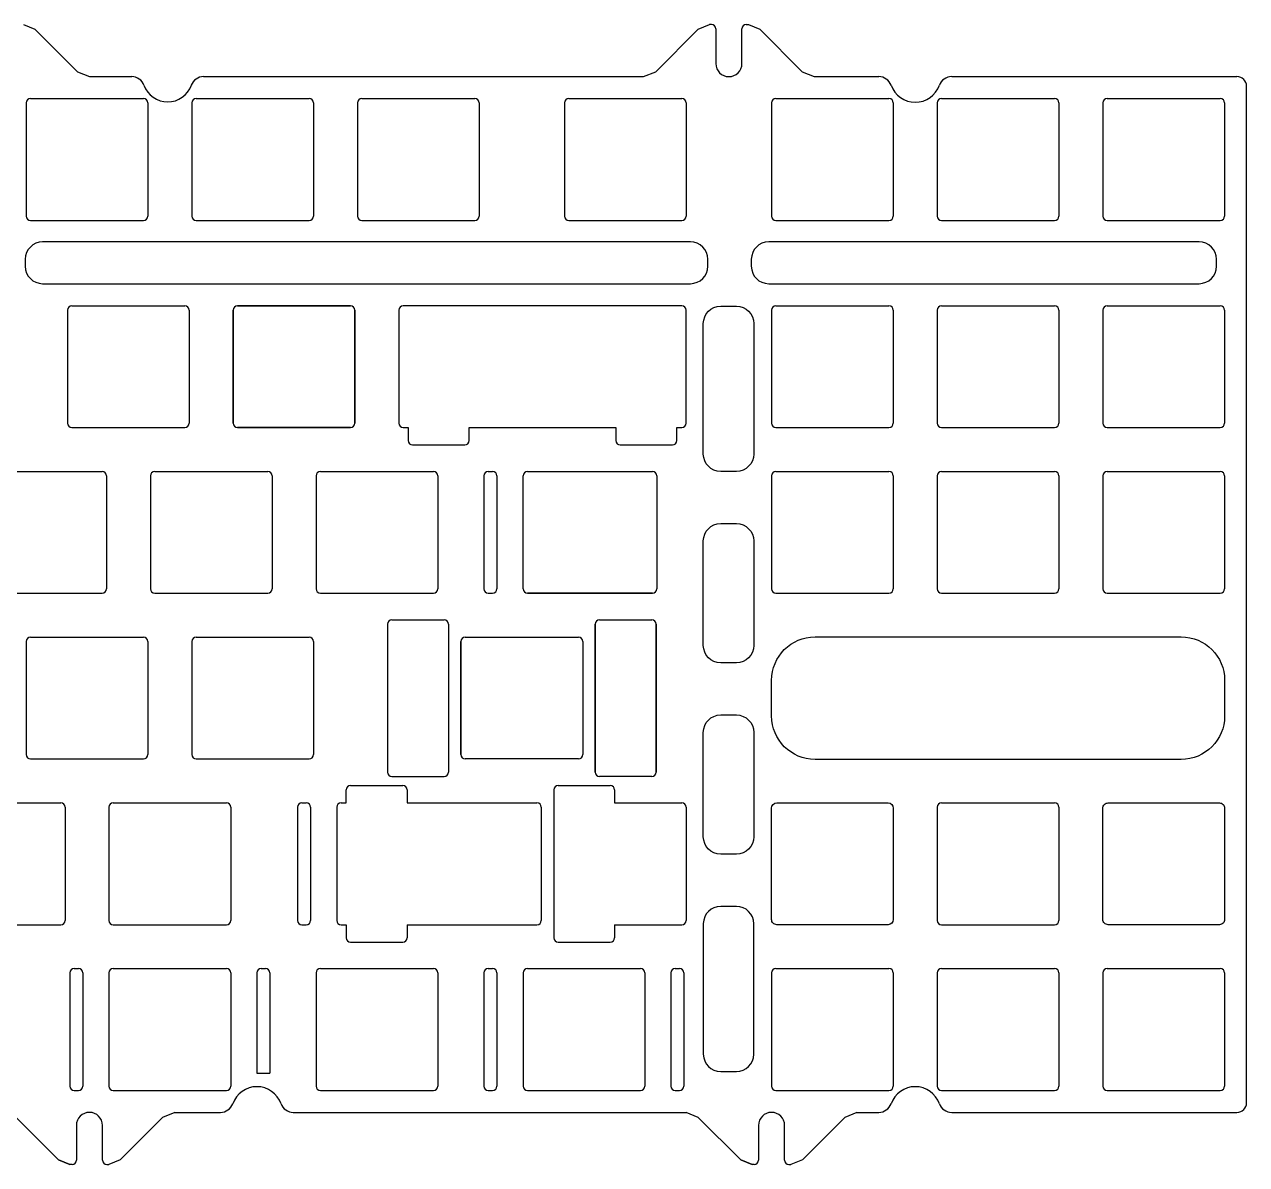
# Model space of a CAD drawing. Extents: x 0 to 348, y -125 to 6.
# Drawn here: x 207.1 to 347.7, y -125.1 to 6 of the extents above; entities that cross this region are included whole.
import ezdxf

# ---------------------------------------------------------------- set-up
doc = ezdxf.new("R2010")
doc.units = 0
doc.header["$MEASUREMENT"] = 0
doc.layers.get('0').update_dxf_attribs({"linetype": 'CONTINUOUS'})
doc.layers.add('默认', color=7, linetype='CONTINUOUS', true_color=0x000000)

msp = doc.modelspace()

# ---------------------------------------------------------------- linework, layer by layer
at = {"color": 0}
for p, q in [((286.13, 6), (285.9, 6)), ((290.13, 6), (290.37, 6)), ((208.33, 5.46), (213.21, 0.57)), ((284.59, 5.46), (279.71, 0.57)), ((286.63, 5.5), (286.63, 1.5)), ((289.63, 1.5), (289.63, 5.5)), ((291.67, 5.46), (296.56, 0.57)), ((214.6, 0), (219.45, 0)), ((227.72, 0), (278.32, 0)), ((297.94, 0), (305.37, 0)), ((313.75, 0), (346.56, 0)), ((313.75, 0), (346.56, 0)), ((347.66, -117.96), (347.66, -1.1)), ((347.66, -117.96), (347.66, -1.1)), ((207.81, -2.52), (220.81, -2.52)), ((207.81, -2.52), (220.81, -2.52)), ((226.86, -2.52), (239.86, -2.52)), ((226.86, -2.52), (239.86, -2.52)), ((245.91, -2.52), (258.91, -2.52)), ((245.91, -2.52), (258.91, -2.52)), ((269.73, -2.52), (282.72, -2.52)), ((269.73, -2.52), (282.72, -2.52)), ((293.54, -2.52), (306.54, -2.52)), ((293.54, -2.52), (306.54, -2.52)), ((312.59, -2.52), (325.59, -2.52)), ((312.59, -2.52), (325.59, -2.52)), ((331.64, -2.52), (344.64, -2.52)), ((331.64, -2.52), (344.64, -2.52)), ((207.31, -3.02), (207.31, -16.02)), ((207.31, -3.02), (207.31, -16.02)), ((221.31, -3.02), (221.31, -16.02)), ((221.31, -3.02), (221.31, -16.02)), ((226.36, -3.02), (226.36, -16.02)), ((226.36, -3.02), (226.36, -16.02)), ((240.36, -3.02), (240.36, -16.02)), ((240.36, -3.02), (240.36, -16.02)), ((245.41, -3.02), (245.41, -16.02)), ((245.41, -3.02), (245.41, -16.02)), ((259.41, -3.02), (259.41, -16.02)), ((259.41, -3.02), (259.41, -16.02)), ((269.23, -3.02), (269.23, -16.02)), ((269.23, -3.02), (269.23, -16.02)), ((283.22, -3.02), (283.22, -16.02)), ((283.22, -3.02), (283.22, -16.02)), ((293.04, -3.02), (293.04, -16.02)), ((293.04, -3.02), (293.04, -16.02)), ((307.04, -3.02), (307.04, -16.02)), ((307.04, -3.02), (307.04, -16.02)), ((312.09, -3.02), (312.09, -16.02)), ((312.09, -3.02), (312.09, -16.02)), ((326.09, -3.02), (326.09, -16.02)), ((326.09, -3.02), (326.09, -16.02)), ((331.14, -3.02), (331.14, -16.02)), ((331.14, -3.02), (331.14, -16.02)), ((345.14, -3.02), (345.14, -16.02)), ((345.14, -3.02), (345.14, -16.02)), ((207.81, -16.52), (220.81, -16.52)), ((207.81, -16.52), (220.81, -16.52)), ((226.86, -16.52), (239.86, -16.52)), ((226.86, -16.52), (239.86, -16.52)), ((245.91, -16.52), (258.91, -16.52)), ((245.91, -16.52), (258.91, -16.52)), ((269.73, -16.52), (282.72, -16.52)), ((269.73, -16.52), (282.72, -16.52)), ((293.54, -16.52), (306.54, -16.52)), ((293.54, -16.52), (306.54, -16.52)), ((312.59, -16.52), (325.59, -16.52)), ((312.59, -16.52), (325.59, -16.52)), ((331.64, -16.52), (344.64, -16.52)), ((331.64, -16.52), (344.64, -16.52)), ((212.57, -26.34), (225.57, -26.34)), ((212.57, -26.34), (225.57, -26.34)), ((231.62, -26.34), (244.62, -26.34)), ((231.62, -26.34), (244.62, -26.34)), ((231.62, -26.34), (244.62, -26.34)), ((293.54, -26.34), (306.54, -26.34)), ((293.54, -26.34), (306.54, -26.34)), ((312.59, -26.34), (325.59, -26.34)), ((312.59, -26.34), (325.59, -26.34)), ((331.64, -26.34), (344.64, -26.34)), ((331.64, -26.34), (344.64, -26.34)), ((212.07, -26.84), (212.07, -39.84)), ((212.07, -26.84), (212.07, -39.84)), ((226.07, -26.84), (226.07, -39.84)), ((226.07, -26.84), (226.07, -39.84)), ((231.12, -26.84), (231.12, -39.84)), ((231.12, -26.84), (231.12, -39.84)), ((231.12, -39.84), (231.12, -26.84)), ((245.12, -26.84), (245.12, -39.84)), ((245.12, -26.84), (245.12, -39.84)), ((245.12, -26.84), (245.12, -39.84)), ((293.04, -26.84), (293.04, -39.84)), ((293.04, -26.84), (293.04, -39.84)), ((307.04, -26.84), (307.04, -39.84)), ((307.04, -26.84), (307.04, -39.84)), ((312.09, -26.84), (312.09, -39.84)), ((312.09, -26.84), (312.09, -39.84)), ((326.09, -26.84), (326.09, -39.84)), ((326.09, -26.84), (326.09, -39.84)), ((331.14, -26.84), (331.14, -39.84)), ((331.14, -26.84), (331.14, -39.84)), ((345.14, -26.84), (345.14, -39.84)), ((345.14, -26.84), (345.14, -39.84)), ((212.57, -40.34), (225.57, -40.34)), ((212.57, -40.34), (225.57, -40.34)), ((231.62, -40.34), (244.62, -40.34)), ((231.62, -40.34), (244.62, -40.34)), ((244.62, -40.34), (231.62, -40.34)), ((293.54, -40.34), (306.54, -40.34)), ((293.54, -40.34), (306.54, -40.34)), ((312.59, -40.34), (325.59, -40.34)), ((312.59, -40.34), (325.59, -40.34)), ((331.64, -40.34), (344.64, -40.34)), ((331.64, -40.34), (344.64, -40.34)), ((203.05, -45.39), (216.05, -45.39)), ((203.05, -45.39), (216.05, -45.39)), ((216.55, -45.89), (216.55, -58.89)), ((216.55, -45.89), (216.55, -58.89)), ((221.6, -45.89), (221.6, -58.89)), ((221.6, -45.89), (221.6, -58.89)), ((222.1, -45.39), (235.1, -45.39)), ((222.1, -45.39), (235.1, -45.39)), ((235.6, -45.89), (235.6, -58.89)), ((235.6, -45.89), (235.6, -58.89)), ((240.65, -45.89), (240.65, -58.89)), ((240.65, -45.89), (240.65, -58.89)), ((241.15, -45.39), (254.15, -45.39)), ((241.15, -45.39), (254.15, -45.39)), ((254.65, -45.89), (254.65, -58.89)), ((254.65, -45.89), (254.65, -58.89)), ((259.96, -45.89), (259.96, -58.89)), ((259.96, -45.89), (259.96, -58.89)), ((260.46, -45.39), (260.96, -45.39)), ((260.46, -45.39), (260.96, -45.39)), ((261.46, -45.89), (261.46, -58.89)), ((261.46, -45.89), (261.46, -58.89)), ((264.46, -58.89), (264.46, -45.89)), ((264.46, -58.89), (264.46, -45.89)), ((264.96, -45.39), (279.34, -45.39)), ((264.96, -45.39), (279.34, -45.39)), ((279.84, -45.89), (279.84, -58.89)), ((279.84, -45.89), (279.84, -58.89)), ((293.04, -45.89), (293.04, -58.89)), ((293.04, -45.89), (293.04, -58.89)), ((293.54, -45.39), (306.54, -45.39)), ((293.54, -45.39), (306.54, -45.39)), ((307.04, -45.89), (307.04, -58.89)), ((307.04, -45.89), (307.04, -58.89)), ((312.09, -45.89), (312.09, -58.89)), ((312.09, -45.89), (312.09, -58.89)), ((312.59, -45.39), (325.59, -45.39)), ((312.59, -45.39), (325.59, -45.39)), ((326.09, -45.89), (326.09, -58.89)), ((326.09, -45.89), (326.09, -58.89)), ((331.14, -45.89), (331.14, -58.89)), ((331.14, -45.89), (331.14, -58.89)), ((331.64, -45.39), (344.64, -45.39)), ((331.64, -45.39), (344.64, -45.39)), ((345.14, -45.89), (345.14, -58.89)), ((345.14, -45.89), (345.14, -58.89)), ((203.05, -59.39), (216.05, -59.39)), ((203.05, -59.39), (216.05, -59.39)), ((222.1, -59.39), (235.1, -59.39)), ((222.1, -59.39), (235.1, -59.39)), ((241.15, -59.39), (254.15, -59.39)), ((241.15, -59.39), (254.15, -59.39)), ((260.46, -59.39), (260.96, -59.39)), ((260.46, -59.39), (260.96, -59.39)), ((264.96, -59.39), (279.34, -59.39)), ((279.34, -59.39), (264.96, -59.39)), ((293.54, -59.39), (306.54, -59.39)), ((293.54, -59.39), (306.54, -59.39)), ((312.59, -59.39), (325.59, -59.39)), ((312.59, -59.39), (325.59, -59.39)), ((331.64, -59.39), (344.64, -59.39)), ((331.64, -59.39), (344.64, -59.39)), ((248.88, -62.94), (248.88, -79.94)), ((248.88, -62.94), (248.88, -79.94)), ((249.38, -62.44), (255.38, -62.44)), ((249.38, -62.44), (255.38, -62.44)), ((255.88, -62.94), (255.88, -79.94)), ((255.88, -62.94), (255.88, -79.94)), ((272.76, -79.94), (272.76, -62.94)), ((272.76, -62.94), (272.76, -79.94)), ((273.26, -62.44), (279.26, -62.44)), ((273.26, -62.44), (279.26, -62.44)), ((279.76, -79.94), (279.76, -62.94)), ((279.76, -62.94), (279.76, -79.94)), ((207.81, -64.44), (220.81, -64.44)), ((207.81, -64.44), (220.81, -64.44)), ((226.86, -64.44), (239.86, -64.44)), ((226.86, -64.44), (239.86, -64.44)), ((257.82, -64.44), (270.82, -64.44)), ((257.82, -64.44), (270.82, -64.44)), ((207.31, -64.94), (207.31, -77.94)), ((207.31, -64.94), (207.31, -77.94)), ((221.31, -64.94), (221.31, -77.94)), ((221.31, -64.94), (221.31, -77.94)), ((226.36, -64.94), (226.36, -77.94)), ((226.36, -64.94), (226.36, -77.94)), ((240.36, -64.94), (240.36, -77.94)), ((240.36, -64.94), (240.36, -77.94)), ((257.32, -64.94), (257.32, -77.94)), ((257.32, -77.94), (257.32, -64.94)), ((271.32, -64.94), (271.32, -77.94)), ((271.32, -64.94), (271.32, -77.94)), ((207.81, -78.44), (220.81, -78.44)), ((207.81, -78.44), (220.81, -78.44)), ((226.86, -78.44), (239.86, -78.44)), ((226.86, -78.44), (239.86, -78.44)), ((270.82, -78.44), (257.82, -78.44)), ((270.82, -78.44), (257.82, -78.44)), ((244.62, -81.49), (250.62, -81.49)), ((244.62, -81.49), (250.62, -81.49)), ((249.38, -80.44), (255.38, -80.44)), ((249.38, -80.44), (255.38, -80.44)), ((268.49, -81.49), (274.49, -81.49)), ((268.49, -81.49), (274.49, -81.49)), ((279.26, -80.44), (273.26, -80.44)), ((279.26, -80.44), (273.26, -80.44)), ((244.12, -83.49), (244.12, -81.99)), ((244.12, -83.49), (244.12, -81.99)), ((251.12, -81.99), (251.12, -83.49)), ((251.12, -81.99), (251.12, -83.49)), ((267.99, -81.99), (267.99, -98.99)), ((267.99, -81.99), (267.99, -98.99)), ((274.99, -81.99), (274.99, -83.49)), ((274.99, -81.99), (274.99, -83.49)), ((198.29, -83.49), (211.29, -83.49)), ((198.29, -83.49), (211.29, -83.49)), ((211.79, -83.99), (211.79, -96.99)), ((211.79, -83.99), (211.79, -96.99)), ((216.84, -83.99), (216.84, -96.99)), ((216.84, -83.99), (216.84, -96.99)), ((217.34, -83.49), (230.34, -83.49)), ((217.34, -83.49), (230.34, -83.49)), ((230.84, -83.99), (230.84, -96.99)), ((230.84, -83.99), (230.84, -96.99)), ((238.53, -83.99), (238.53, -96.99)), ((238.53, -83.99), (238.53, -96.99)), ((239.03, -83.49), (239.53, -83.49)), ((239.03, -83.49), (239.53, -83.49)), ((240.03, -83.99), (240.03, -96.99)), ((240.03, -83.99), (240.03, -96.99)), ((243.03, -83.99), (243.03, -96.99)), ((243.03, -83.99), (243.03, -96.99)), ((243.53, -83.49), (244.12, -83.49)), ((243.53, -83.49), (244.12, -83.49)), ((251.12, -83.49), (266.06, -83.49)), ((251.12, -83.49), (266.06, -83.49)), ((266.56, -83.99), (266.56, -96.99)), ((266.56, -83.99), (266.56, -96.99)), ((274.99, -83.49), (282.72, -83.49)), ((274.99, -83.49), (282.72, -83.49)), ((283.22, -83.99), (283.22, -96.99)), ((283.22, -83.99), (283.22, -96.99)), ((312.09, -83.99), (312.09, -96.99)), ((312.09, -83.99), (312.09, -96.99)), ((312.59, -83.49), (325.59, -83.49)), ((312.59, -83.49), (325.59, -83.49)), ((326.09, -83.99), (326.09, -96.99)), ((326.09, -83.99), (326.09, -96.99)), ((198.29, -97.49), (211.29, -97.49)), ((198.29, -97.49), (211.29, -97.49)), ((217.34, -97.49), (230.34, -97.49)), ((217.34, -97.49), (230.34, -97.49)), ((239.03, -97.49), (239.53, -97.49)), ((239.03, -97.49), (239.53, -97.49)), ((243.53, -97.49), (244.12, -97.49)), ((243.53, -97.49), (244.12, -97.49)), ((244.12, -97.49), (244.12, -98.99)), ((244.12, -97.49), (244.12, -98.99)), ((251.12, -97.49), (266.06, -97.49)), ((251.12, -97.49), (251.12, -98.99)), ((251.12, -97.49), (266.06, -97.49)), ((251.12, -97.49), (251.12, -98.99)), ((274.99, -97.49), (282.72, -97.49)), ((274.99, -97.49), (274.99, -98.99)), ((274.99, -97.49), (282.72, -97.49)), ((274.99, -97.49), (274.99, -98.99)), ((312.59, -97.49), (325.59, -97.49)), ((312.59, -97.49), (325.59, -97.49)), ((244.62, -99.49), (250.62, -99.49)), ((244.62, -99.49), (250.62, -99.49)), ((268.49, -99.49), (274.49, -99.49)), ((268.49, -99.49), (274.49, -99.49)), ((212.84, -102.54), (213.34, -102.54)), ((212.84, -102.54), (213.34, -102.54)), ((217.34, -102.54), (230.34, -102.54)), ((217.34, -102.54), (230.34, -102.54)), ((234.34, -102.54), (234.84, -102.54)), ((234.34, -102.54), (234.84, -102.54)), ((241.15, -102.54), (254.15, -102.54)), ((241.15, -102.54), (254.15, -102.54)), ((260.46, -102.54), (260.96, -102.54)), ((260.46, -102.54), (260.96, -102.54)), ((264.96, -102.54), (277.96, -102.54)), ((264.96, -102.54), (277.96, -102.54)), ((281.96, -102.54), (282.46, -102.54)), ((281.96, -102.54), (282.46, -102.54)), ((293.54, -102.54), (306.54, -102.54)), ((293.54, -102.54), (306.54, -102.54)), ((312.59, -102.54), (325.59, -102.54)), ((312.59, -102.54), (325.59, -102.54)), ((331.64, -102.54), (344.64, -102.54)), ((331.64, -102.54), (344.64, -102.54)), ((212.34, -103.04), (212.34, -116.04)), ((212.34, -103.04), (212.34, -116.04)), ((213.84, -103.04), (213.84, -116.04)), ((213.84, -103.04), (213.84, -116.04)), ((216.84, -103.04), (216.84, -116.04)), ((216.84, -103.04), (216.84, -116.04)), ((230.84, -103.04), (230.84, -116.04)), ((230.84, -103.04), (230.84, -116.04)), ((233.84, -103.04), (233.84, -114.54)), ((233.84, -103.04), (233.84, -114.54)), ((235.34, -103.04), (235.34, -114.54)), ((235.34, -103.04), (235.34, -114.54)), ((240.65, -103.04), (240.65, -116.04)), ((240.65, -103.04), (240.65, -116.04)), ((254.65, -103.04), (254.65, -116.04)), ((254.65, -103.04), (254.65, -116.04)), ((259.96, -103.04), (259.96, -116.04)), ((259.96, -103.04), (259.96, -116.04)), ((261.46, -103.04), (261.46, -116.04)), ((261.46, -103.04), (261.46, -116.04)), ((264.46, -103.04), (264.46, -116.04)), ((264.46, -103.04), (264.46, -116.04)), ((278.46, -103.04), (278.46, -116.04)), ((278.46, -103.04), (278.46, -116.04)), ((281.46, -103.04), (281.46, -116.04)), ((281.46, -103.04), (281.46, -116.04)), ((282.96, -103.04), (282.96, -116.04)), ((282.96, -103.04), (282.96, -116.04)), ((293.04, -103.04), (293.04, -116.04)), ((293.04, -103.04), (293.04, -116.04)), ((307.04, -103.04), (307.04, -116.04)), ((307.04, -103.04), (307.04, -116.04)), ((312.09, -103.04), (312.09, -116.04)), ((312.09, -103.04), (312.09, -116.04)), ((326.09, -103.04), (326.09, -116.04)), ((326.09, -103.04), (326.09, -116.04)), ((331.14, -103.04), (331.14, -116.04)), ((331.14, -103.04), (331.14, -116.04)), ((345.14, -103.04), (345.14, -116.04)), ((345.14, -103.04), (345.14, -116.04)), ((233.84, -114.54), (235.34, -114.54)), ((233.84, -114.54), (235.34, -114.54)), ((212.84, -116.54), (213.34, -116.54)), ((212.84, -116.54), (213.34, -116.54)), ((217.34, -116.54), (230.34, -116.54)), ((217.34, -116.54), (230.34, -116.54)), ((241.15, -116.54), (254.15, -116.54)), ((241.15, -116.54), (254.15, -116.54)), ((260.46, -116.54), (260.96, -116.54)), ((260.46, -116.54), (260.96, -116.54)), ((264.96, -116.54), (277.96, -116.54)), ((264.96, -116.54), (277.96, -116.54)), ((281.96, -116.54), (282.46, -116.54)), ((281.96, -116.54), (282.46, -116.54)), ((293.54, -116.54), (306.54, -116.54)), ((293.54, -116.54), (306.54, -116.54)), ((312.59, -116.54), (325.59, -116.54)), ((312.59, -116.54), (325.59, -116.54)), ((331.64, -116.54), (344.64, -116.54)), ((331.64, -116.54), (344.64, -116.54)), ((224.4, -119.06), (229.66, -119.06)), ((238.04, -119.06), (283.23, -119.06)), ((302.85, -119.06), (305.37, -119.06)), ((313.75, -119.06), (346.56, -119.06)), ((313.75, -119.06), (346.56, -119.06)), ((211.05, -124.52), (206.16, -119.64)), ((213.09, -120.56), (213.09, -124.56)), ((216.09, -124.56), (216.09, -120.56)), ((218.13, -124.52), (223.01, -119.64)), ((289.5, -124.52), (284.61, -119.64)), ((291.54, -120.56), (291.54, -124.56)), ((294.54, -124.56), (294.54, -120.56)), ((296.58, -124.52), (301.46, -119.64)), ((212.59, -125.06), (212.35, -125.06)), ((216.59, -125.06), (216.82, -125.06)), ((291.04, -125.06), (290.8, -125.06)), ((295.04, -125.06), (295.27, -125.06))]:
    msp.add_line(p, q, dxfattribs=at)
for points in [[(207.02, 6), (208.33, 5.46)], [(284.59, 5.46), (285.9, 6)], [(290.37, 6), (291.67, 5.46)], [(213.21, 0.57), (214.6, 0)], [(278.32, 0), (279.71, 0.57)], [(296.56, 0.57), (297.94, 0)], [(224.4, -119.06), (223.01, -119.64)], [(284.61, -119.64), (283.23, -119.06)], [(302.85, -119.06), (301.46, -119.64)], [(211.05, -124.52), (212.35, -125.06)], [(212.35, -125.06), (211.05, -124.52)], [(218.13, -124.52), (216.82, -125.06)], [(289.5, -124.52), (290.8, -125.06)], [(290.8, -125.06), (289.5, -124.52)], [(296.58, -124.52), (295.27, -125.06)]]:
    msp.add_lwpolyline(points, dxfattribs=at)
for points in [[(209.21, -19, 0.4142), (207.21, -21)], [(285.71, -21, 0.4142), (283.71, -19)], [(292.71, -19, 0.4142), (290.71, -21)], [(292.71, -19, 0.4142), (290.71, -21)], [(344.21, -21, 0.4142), (342.21, -19)], [(207.21, -21.8, 0.4142), (209.21, -23.8)], [(283.71, -23.8, 0.414203), (285.71, -21.8)], [(290.71, -21.8, 0.4142), (292.71, -23.8)], [(290.71, -21.8, 0.4142), (292.71, -23.8)], [(342.21, -23.8, 0.414203), (344.21, -21.8)], [(285.19, -28.38, -0.4142), (287.19, -26.38)], [(288.99, -26.38, -0.4142), (290.99, -28.38)], [(287.19, -45.38, -0.4142), (285.19, -43.38)], [(290.99, -43.38, -0.4142), (288.99, -45.38)], [(285.19, -53.38, -0.4142), (287.19, -51.38)], [(288.99, -51.38, -0.4142), (290.99, -53.38)], [(293.04, -69.4, -0.414212), (298.04, -64.4)], [(340.14, -64.4, -0.414212), (345.14, -69.4)], [(287.19, -67.38, -0.4142), (285.19, -65.38)], [(290.99, -65.38, -0.4142), (288.99, -67.38)], [(285.19, -75.38, -0.4142), (287.19, -73.38)], [(288.99, -73.38, -0.4142), (290.99, -75.38)], [(298.04, -78.49, -0.414212), (293.04, -73.49)], [(345.14, -73.49, -0.414212), (340.14, -78.49)], [(293.04, -84.09, -0.414013), (293.64, -83.49)], [(306.44, -83.49, -0.414013), (307.04, -84.09)], [(331.14, -84.09, -0.414217), (331.74, -83.49)], [(344.54, -83.49, -0.414217), (345.14, -84.09)], [(287.19, -89.38, -0.4142), (285.19, -87.38)], [(290.99, -87.38, -0.4142), (288.99, -89.38)], [(287.19, -95.38, 0.414205), (285.19, -97.37)], [(290.99, -97.38, 0.4142), (288.99, -95.38)], [(293.64, -97.49, -0.414232), (293.04, -96.89)], [(307.04, -96.89, -0.414013), (306.44, -97.49)], [(331.74, -97.49, -0.414435), (331.14, -96.89)], [(345.14, -96.89, -0.414217), (344.54, -97.49)], [(285.19, -112.38, 0.4142), (287.19, -114.38)], [(288.99, -114.38, 0.4142), (290.99, -112.38)]]:
    msp.add_lwpolyline(points, format="xyb")
for points in [[(283.71, -19), (209.21, -19)], [(342.21, -19), (292.71, -19)], [(207.21, -21), (207.21, -21.8)], [(285.71, -21.8), (285.71, -21)], [(290.71, -21), (290.71, -21.8)], [(290.71, -21), (290.71, -21.8)], [(344.21, -21.8), (344.21, -21)], [(209.21, -23.8), (283.71, -23.8)], [(292.71, -23.8), (342.21, -23.8)], [(287.19, -26.38), (288.99, -26.38)], [(285.19, -43.38), (285.19, -28.38)], [(290.99, -28.38), (290.99, -43.38)], [(288.99, -45.38), (287.19, -45.38)], [(287.19, -51.38), (288.99, -51.38)], [(285.19, -65.38), (285.19, -53.38)], [(290.99, -53.38), (290.99, -65.38)], [(298.04, -64.4), (340.14, -64.4)], [(288.99, -67.38), (287.19, -67.38)], [(293.04, -73.49), (293.04, -69.4)], [(345.14, -69.4), (345.14, -73.49)], [(287.19, -73.38), (288.99, -73.38)], [(285.19, -87.38), (285.19, -75.38)], [(290.99, -75.38), (290.99, -87.38)], [(340.14, -78.49), (298.04, -78.49)], [(293.04, -96.89), (293.04, -84.09)], [(293.64, -83.49), (306.44, -83.49)], [(307.04, -84.09), (307.04, -96.89)], [(331.14, -96.89), (331.14, -84.09)], [(331.74, -83.49), (344.54, -83.49)], [(345.14, -84.09), (345.14, -96.89)], [(288.99, -89.38), (287.19, -89.38)], [(288.99, -95.38), (287.19, -95.38)], [(285.19, -97.37), (285.19, -112.38)], [(290.99, -112.38), (290.99, -97.38)], [(306.44, -97.49), (293.64, -97.49)], [(344.54, -97.49), (331.74, -97.49)], [(287.19, -114.38), (288.99, -114.38)]]:
    msp.add_lwpolyline(points)
for centre, radius, start, end in [((286.13, 5.5), 0.5, 0, 90), ((290.13, 5.5), 0.5, 90, 180), ((288.13, 1.5), 1.5, 180, 0), ((219.45, -1.5), 1.5, 19.9323, 90), ((219.45, -1.5), 1.5, 19.9323, 90), ((227.72, -1.5), 1.5, 90, 160.0677), ((227.72, -1.5), 1.5, 90, 160.0677), ((305.37, -1.5), 1.5, 19.699, 90), ((305.37, -1.5), 1.5, 19.699, 90), ((313.75, -1.5), 1.5, 90, 160.301), ((313.75, -1.5), 1.5, 90, 160.301), ((346.56, -1.1), 1.1, 0, 90), ((346.56, -1.1), 1.1, 0, 90), ((223.59, 0), 2.9, 199.9323, 340.0677), ((223.59, 0), 2.9, 199.9323, 340.0677), ((309.56, 0), 2.95, 199.699, 340.301), ((309.56, 0), 2.95, 199.699, 340.301), ((207.81, -3.02), 0.5, 90, 180), ((207.81, -3.02), 0.5, 90, 180), ((220.81, -3.02), 0.5, 0, 90), ((220.81, -3.02), 0.5, 0, 90), ((226.86, -3.02), 0.5, 90, 180), ((226.86, -3.02), 0.5, 90, 180), ((239.86, -3.02), 0.5, 0, 90), ((239.86, -3.02), 0.5, 0, 90), ((245.91, -3.02), 0.5, 90, 180), ((245.91, -3.02), 0.5, 90, 180), ((258.91, -3.02), 0.5, 0, 90), ((258.91, -3.02), 0.5, 0, 90), ((269.73, -3.02), 0.5, 90, 180), ((269.73, -3.02), 0.5, 90, 180), ((282.72, -3.02), 0.5, 0, 90), ((282.72, -3.02), 0.5, 0, 90), ((293.54, -3.02), 0.5, 90, 180), ((293.54, -3.02), 0.5, 90, 180), ((306.54, -3.02), 0.5, 0, 90), ((306.54, -3.02), 0.5, 0, 90), ((312.59, -3.02), 0.5, 90, 180), ((312.59, -3.02), 0.5, 90, 180), ((325.59, -3.02), 0.5, 0, 90), ((325.59, -3.02), 0.5, 0, 90), ((331.64, -3.02), 0.5, 90, 180), ((331.64, -3.02), 0.5, 90, 180), ((344.64, -3.02), 0.5, 0, 90), ((344.64, -3.02), 0.5, 0, 90), ((207.81, -16.02), 0.5, 180, 270), ((207.81, -16.02), 0.5, 180, 270), ((220.81, -16.02), 0.5, 270, 0), ((220.81, -16.02), 0.5, 270, 0), ((226.86, -16.02), 0.5, 180, 270), ((226.86, -16.02), 0.5, 180, 270), ((239.86, -16.02), 0.5, 270, 0), ((239.86, -16.02), 0.5, 270, 0), ((245.91, -16.02), 0.5, 180, 270), ((245.91, -16.02), 0.5, 180, 270), ((258.91, -16.02), 0.5, 270, 0), ((258.91, -16.02), 0.5, 270, 0), ((269.73, -16.02), 0.5, 180, 270), ((269.73, -16.02), 0.5, 180, 270), ((282.72, -16.02), 0.5, 270, 0), ((282.72, -16.02), 0.5, 270, 0), ((293.54, -16.02), 0.5, 180, 270), ((293.54, -16.02), 0.5, 180, 270), ((306.54, -16.02), 0.5, 270, 0), ((306.54, -16.02), 0.5, 270, 0), ((312.59, -16.02), 0.5, 180, 270), ((312.59, -16.02), 0.5, 180, 270), ((325.59, -16.02), 0.5, 270, 0), ((325.59, -16.02), 0.5, 270, 0), ((331.64, -16.02), 0.5, 180, 270), ((331.64, -16.02), 0.5, 180, 270), ((344.64, -16.02), 0.5, 270, 0), ((344.64, -16.02), 0.5, 270, 0), ((212.57, -26.84), 0.5, 90, 180), ((212.57, -26.84), 0.5, 90, 180), ((225.57, -26.84), 0.5, 0, 90), ((225.57, -26.84), 0.5, 0, 90), ((231.62, -26.84), 0.5, 90, 180), ((231.62, -26.84), 0.5, 90, 180), ((231.62, -26.84), 0.5, 90, 180), ((244.62, -26.84), 0.5, 0, 90), ((244.62, -26.84), 0.5, 0, 90), ((244.62, -26.84), 0.5, 0, 90), ((293.54, -26.84), 0.5, 90, 180), ((293.54, -26.84), 0.5, 90, 180), ((306.54, -26.84), 0.5, 0, 90), ((306.54, -26.84), 0.5, 0, 90), ((312.59, -26.84), 0.5, 90, 180), ((312.59, -26.84), 0.5, 90, 180), ((325.59, -26.84), 0.5, 0, 90), ((325.59, -26.84), 0.5, 0, 90), ((331.64, -26.84), 0.5, 90, 180), ((331.64, -26.84), 0.5, 90, 180), ((344.64, -26.84), 0.5, 0, 90), ((344.64, -26.84), 0.5, 0, 90), ((212.57, -39.84), 0.5, 180, 270), ((212.57, -39.84), 0.5, 180, 270), ((225.57, -39.84), 0.5, 270, 0), ((225.57, -39.84), 0.5, 270, 0), ((231.62, -39.84), 0.5, 180, 270), ((231.62, -39.84), 0.5, 180, 270), ((231.62, -39.84), 0.5, 180, 270), ((244.62, -39.84), 0.5, 270, 0), ((244.62, -39.84), 0.5, 270, 0), ((244.62, -39.84), 0.5, 270, 0), ((293.54, -39.84), 0.5, 180, 270), ((293.54, -39.84), 0.5, 180, 270), ((306.54, -39.84), 0.5, 270, 0), ((306.54, -39.84), 0.5, 270, 0), ((312.59, -39.84), 0.5, 180, 270), ((312.59, -39.84), 0.5, 180, 270), ((325.59, -39.84), 0.5, 270, 0), ((325.59, -39.84), 0.5, 270, 0), ((331.64, -39.84), 0.5, 180, 270), ((331.64, -39.84), 0.5, 180, 270), ((344.64, -39.84), 0.5, 270, 0), ((344.64, -39.84), 0.5, 270, 0), ((216.05, -45.89), 0.5, 0, 90), ((216.05, -45.89), 0.5, 0, 90), ((222.1, -45.89), 0.5, 90, 180), ((222.1, -45.89), 0.5, 90, 180), ((235.1, -45.89), 0.5, 0, 90), ((235.1, -45.89), 0.5, 0, 90), ((241.15, -45.89), 0.5, 90, 180), ((241.15, -45.89), 0.5, 90, 180), ((254.15, -45.89), 0.5, 0, 90), ((254.15, -45.89), 0.5, 0, 90), ((260.46, -45.89), 0.5, 90, 180), ((260.46, -45.89), 0.5, 90, 180), ((260.96, -45.89), 0.5, 0, 90), ((260.96, -45.89), 0.5, 0, 90), ((264.96, -45.89), 0.5, 90, 180), ((264.96, -45.89), 0.5, 90, 180), ((279.34, -45.89), 0.5, 0, 90), ((279.34, -45.89), 0.5, 0, 90), ((293.54, -45.89), 0.5, 90, 180), ((293.54, -45.89), 0.5, 90, 180), ((306.54, -45.89), 0.5, 0, 90), ((306.54, -45.89), 0.5, 0, 90), ((312.59, -45.89), 0.5, 90, 180), ((312.59, -45.89), 0.5, 90, 180), ((325.59, -45.89), 0.5, 0, 90), ((325.59, -45.89), 0.5, 0, 90), ((331.64, -45.89), 0.5, 90, 180), ((331.64, -45.89), 0.5, 90, 180), ((344.64, -45.89), 0.5, 0, 90), ((344.64, -45.89), 0.5, 0, 90), ((216.05, -58.89), 0.5, 270, 0), ((216.05, -58.89), 0.5, 270, 0), ((222.1, -58.89), 0.5, 180, 270), ((222.1, -58.89), 0.5, 180, 270), ((235.1, -58.89), 0.5, 270, 0), ((235.1, -58.89), 0.5, 270, 0), ((241.15, -58.89), 0.5, 180, 270), ((241.15, -58.89), 0.5, 180, 270), ((254.15, -58.89), 0.5, 270, 0), ((254.15, -58.89), 0.5, 270, 0), ((260.46, -58.89), 0.5, 180, 270), ((260.46, -58.89), 0.5, 180, 270), ((260.96, -58.89), 0.5, 270, 0), ((260.96, -58.89), 0.5, 270, 0), ((264.96, -58.89), 0.5, 180, 270), ((264.96, -58.89), 0.5, 180, 270), ((279.34, -58.89), 0.5, 270, 0), ((279.34, -58.89), 0.5, 270, 0), ((293.54, -58.89), 0.5, 180, 270), ((293.54, -58.89), 0.5, 180, 270), ((306.54, -58.89), 0.5, 270, 0), ((306.54, -58.89), 0.5, 270, 0), ((312.59, -58.89), 0.5, 180, 270), ((312.59, -58.89), 0.5, 180, 270), ((325.59, -58.89), 0.5, 270, 0), ((325.59, -58.89), 0.5, 270, 0), ((331.64, -58.89), 0.5, 180, 270), ((331.64, -58.89), 0.5, 180, 270), ((344.64, -58.89), 0.5, 270, 0), ((344.64, -58.89), 0.5, 270, 0), ((249.38, -62.94), 0.5, 90, 180), ((249.38, -62.94), 0.5, 90, 180), ((255.38, -62.94), 0.5, 0, 90), ((255.38, -62.94), 0.5, 0, 90), ((273.26, -62.94), 0.5, 90, 180), ((273.26, -62.94), 0.5, 90, 180), ((279.26, -62.94), 0.5, 0, 90), ((279.26, -62.94), 0.5, 0, 90), ((207.81, -64.94), 0.5, 90, 180), ((207.81, -64.94), 0.5, 90, 180), ((220.81, -64.94), 0.5, 0, 90), ((220.81, -64.94), 0.5, 0, 90), ((226.86, -64.94), 0.5, 90, 180), ((226.86, -64.94), 0.5, 90, 180), ((239.86, -64.94), 0.5, 0, 90), ((239.86, -64.94), 0.5, 0, 90), ((257.82, -64.94), 0.5, 90, 180), ((257.82, -64.94), 0.5, 90, 180), ((270.82, -64.94), 0.5, 0, 90), ((270.82, -64.94), 0.5, 0, 90), ((207.81, -77.94), 0.5, 180, 270), ((207.81, -77.94), 0.5, 180, 270), ((220.81, -77.94), 0.5, 270, 0), ((220.81, -77.94), 0.5, 270, 0), ((226.86, -77.94), 0.5, 180, 270), ((226.86, -77.94), 0.5, 180, 270), ((239.86, -77.94), 0.5, 270, 0), ((239.86, -77.94), 0.5, 270, 0), ((257.82, -77.94), 0.5, 180, 270), ((257.82, -77.94), 0.5, 180, 270), ((270.82, -77.94), 0.5, 270, 0), ((270.82, -77.94), 0.5, 270, 0), ((249.38, -79.94), 0.5, 180, 270), ((249.38, -79.94), 0.5, 180, 270), ((255.38, -79.94), 0.5, 270, 0), ((255.38, -79.94), 0.5, 270, 0), ((273.26, -79.94), 0.5, 180, 270), ((273.26, -79.94), 0.5, 180, 270), ((279.26, -79.94), 0.5, 270, 0), ((279.26, -79.94), 0.5, 270, 0), ((244.62, -81.99), 0.5, 90, 180), ((244.62, -81.99), 0.5, 90, 180), ((250.62, -81.99), 0.5, 0, 90), ((250.62, -81.99), 0.5, 0, 90), ((268.49, -81.99), 0.5, 90, 180), ((268.49, -81.99), 0.5, 90, 180), ((274.49, -81.99), 0.5, 0, 90), ((274.49, -81.99), 0.5, 0, 90), ((211.29, -83.99), 0.5, 0, 90), ((211.29, -83.99), 0.5, 0, 90), ((217.34, -83.99), 0.5, 90, 180), ((217.34, -83.99), 0.5, 90, 180), ((230.34, -83.99), 0.5, 0, 90), ((230.34, -83.99), 0.5, 0, 90), ((239.03, -83.99), 0.5, 90, 180), ((239.03, -83.99), 0.5, 90, 180), ((239.53, -83.99), 0.5, 0, 90), ((239.53, -83.99), 0.5, 0, 90), ((243.53, -83.99), 0.5, 90, 180), ((243.53, -83.99), 0.5, 90, 180), ((266.06, -83.99), 0.5, 0, 90), ((266.06, -83.99), 0.5, 0, 90), ((282.72, -83.99), 0.5, 0, 90), ((282.72, -83.99), 0.5, 0, 90), ((312.59, -83.99), 0.5, 90, 180), ((312.59, -83.99), 0.5, 90, 180), ((325.59, -83.99), 0.5, 0, 90), ((325.59, -83.99), 0.5, 0, 90), ((211.29, -96.99), 0.5, 270, 0), ((211.29, -96.99), 0.5, 270, 0), ((217.34, -96.99), 0.5, 180, 270), ((217.34, -96.99), 0.5, 180, 270), ((230.34, -96.99), 0.5, 270, 0), ((230.34, -96.99), 0.5, 270, 0), ((239.03, -96.99), 0.5, 180, 270), ((239.03, -96.99), 0.5, 180, 270), ((239.53, -96.99), 0.5, 270, 0), ((239.53, -96.99), 0.5, 270, 0), ((243.53, -96.99), 0.5, 180, 270), ((243.53, -96.99), 0.5, 180, 270), ((266.06, -96.99), 0.5, 270, 0), ((266.06, -96.99), 0.5, 270, 0), ((282.72, -96.99), 0.5, 270, 0), ((282.72, -96.99), 0.5, 270, 0), ((312.59, -96.99), 0.5, 180, 270), ((312.59, -96.99), 0.5, 180, 270), ((325.59, -96.99), 0.5, 270, 0), ((325.59, -96.99), 0.5, 270, 0), ((244.62, -98.99), 0.5, 180, 270), ((244.62, -98.99), 0.5, 180, 270), ((250.62, -98.99), 0.5, 270, 0), ((250.62, -98.99), 0.5, 270, 0), ((268.49, -98.99), 0.5, 180, 270), ((268.49, -98.99), 0.5, 180, 270), ((274.49, -98.99), 0.5, 270, 0), ((274.49, -98.99), 0.5, 270, 0), ((212.84, -103.04), 0.5, 90, 180), ((212.84, -103.04), 0.5, 90, 180), ((213.34, -103.04), 0.5, 0, 90), ((213.34, -103.04), 0.5, 0, 90), ((217.34, -103.04), 0.5, 90, 180), ((217.34, -103.04), 0.5, 90, 180), ((230.34, -103.04), 0.5, 0, 90), ((230.34, -103.04), 0.5, 0, 90), ((234.34, -103.04), 0.5, 90, 180), ((234.34, -103.04), 0.5, 90, 180), ((234.84, -103.04), 0.5, 0, 90), ((234.84, -103.04), 0.5, 0, 90), ((241.15, -103.04), 0.5, 90, 180), ((241.15, -103.04), 0.5, 90, 180), ((254.15, -103.04), 0.5, 0, 90), ((254.15, -103.04), 0.5, 0, 90), ((260.46, -103.04), 0.5, 90, 180), ((260.46, -103.04), 0.5, 90, 180), ((260.96, -103.04), 0.5, 0, 90), ((260.96, -103.04), 0.5, 0, 90), ((264.96, -103.04), 0.5, 90, 180), ((264.96, -103.04), 0.5, 90, 180), ((277.96, -103.04), 0.5, 0, 90), ((277.96, -103.04), 0.5, 0, 90), ((281.96, -103.04), 0.5, 90, 180), ((281.96, -103.04), 0.5, 90, 180), ((282.46, -103.04), 0.5, 0, 90), ((282.46, -103.04), 0.5, 0, 90), ((293.54, -103.04), 0.5, 90, 180), ((293.54, -103.04), 0.5, 90, 180), ((306.54, -103.04), 0.5, 0, 90), ((306.54, -103.04), 0.5, 0, 90), ((312.59, -103.04), 0.5, 90, 180), ((312.59, -103.04), 0.5, 90, 180), ((325.59, -103.04), 0.5, 0, 90), ((325.59, -103.04), 0.5, 0, 90), ((331.64, -103.04), 0.5, 90, 180), ((331.64, -103.04), 0.5, 90, 180), ((344.64, -103.04), 0.5, 0, 90), ((344.64, -103.04), 0.5, 0, 90), ((212.84, -116.04), 0.5, 180, 270), ((212.84, -116.04), 0.5, 180, 270), ((213.34, -116.04), 0.5, 270, 0), ((213.34, -116.04), 0.5, 270, 0), ((217.34, -116.04), 0.5, 180, 270), ((217.34, -116.04), 0.5, 180, 270), ((230.34, -116.04), 0.5, 270, 0), ((230.34, -116.04), 0.5, 270, 0), ((233.85, -119.06), 2.95, 19.699, 160.301), ((233.85, -119.06), 2.95, 19.699, 160.301), ((241.15, -116.04), 0.5, 180, 270), ((241.15, -116.04), 0.5, 180, 270), ((254.15, -116.04), 0.5, 270, 0), ((254.15, -116.04), 0.5, 270, 0), ((260.46, -116.04), 0.5, 180, 270), ((260.46, -116.04), 0.5, 180, 270), ((260.96, -116.04), 0.5, 270, 0), ((260.96, -116.04), 0.5, 270, 0), ((264.96, -116.04), 0.5, 180, 270), ((264.96, -116.04), 0.5, 180, 270), ((277.96, -116.04), 0.5, 270, 0), ((277.96, -116.04), 0.5, 270, 0), ((281.96, -116.04), 0.5, 180, 270), ((281.96, -116.04), 0.5, 180, 270), ((282.46, -116.04), 0.5, 270, 0), ((282.46, -116.04), 0.5, 270, 0), ((293.54, -116.04), 0.5, 180, 270), ((293.54, -116.04), 0.5, 180, 270), ((306.54, -116.04), 0.5, 270, 0), ((306.54, -116.04), 0.5, 270, 0), ((309.56, -119.06), 2.95, 19.699, 160.301), ((309.56, -119.06), 2.95, 19.699, 160.301), ((312.59, -116.04), 0.5, 180, 270), ((312.59, -116.04), 0.5, 180, 270), ((325.59, -116.04), 0.5, 270, 0), ((325.59, -116.04), 0.5, 270, 0), ((331.64, -116.04), 0.5, 180, 270), ((331.64, -116.04), 0.5, 180, 270), ((344.64, -116.04), 0.5, 270, 0), ((344.64, -116.04), 0.5, 270, 0), ((346.56, -117.96), 1.1, 270, 0), ((346.56, -117.96), 1.1, 270, 0), ((214.59, -120.56), 1.5, 0, 180), ((229.66, -117.56), 1.5, 270, 340.301), ((229.66, -117.56), 1.5, 270, 340.301), ((238.04, -117.56), 1.5, 199.699, 270), ((238.04, -117.56), 1.5, 199.699, 270), ((293.04, -120.56), 1.5, 0, 180), ((305.37, -117.56), 1.5, 270, 340.301), ((305.37, -117.56), 1.5, 270, 340.301), ((313.75, -117.56), 1.5, 199.699, 270), ((313.75, -117.56), 1.5, 199.699, 270), ((212.59, -124.56), 0.5, 270, 0), ((216.59, -124.56), 0.5, 180, 270), ((291.04, -124.56), 0.5, 270, 0), ((295.04, -124.56), 0.5, 180, 270)]:
    msp.add_arc(centre, radius, start, end, dxfattribs=at)
at = {"layer": '默认', "color": 240, "true_color": 0xed1f24}
for p, q in [((244.62, -26.34), (231.62, -26.34)), ((244.62, -26.34), (231.62, -26.34)), ((282.72, -26.34), (250.67, -26.34)), ((282.72, -26.34), (250.67, -26.34)), ((231.12, -26.84), (231.12, -39.84)), ((231.12, -26.84), (231.12, -39.84)), ((245.12, -39.84), (245.12, -26.84)), ((245.12, -39.84), (245.12, -26.84)), ((250.17, -26.84), (250.17, -39.84)), ((250.17, -26.84), (250.17, -39.84)), ((283.22, -39.84), (283.22, -26.84)), ((283.22, -39.84), (283.22, -26.84)), ((231.62, -40.34), (244.62, -40.34)), ((231.62, -40.34), (244.62, -40.34)), ((250.67, -40.34), (251.26, -40.34)), ((250.67, -40.34), (251.26, -40.34)), ((251.26, -40.34), (251.26, -41.84)), ((251.26, -40.34), (251.26, -41.84)), ((258.26, -41.84), (258.26, -40.34)), ((258.26, -40.34), (275.14, -40.34)), ((258.26, -41.84), (258.26, -40.34)), ((258.26, -40.34), (275.14, -40.34)), ((275.14, -40.34), (275.14, -41.84)), ((275.14, -40.34), (275.14, -41.84)), ((282.14, -41.84), (282.14, -40.34)), ((282.14, -40.34), (282.72, -40.34)), ((282.14, -41.84), (282.14, -40.34)), ((282.14, -40.34), (282.72, -40.34)), ((251.76, -42.34), (257.76, -42.34)), ((251.76, -42.34), (257.76, -42.34)), ((275.64, -42.34), (281.64, -42.34)), ((275.64, -42.34), (281.64, -42.34))]:
    msp.add_line(p, q, dxfattribs=at)
for centre, start, end in [((231.62, -26.84), 90, 180), ((231.62, -26.84), 90, 180), ((244.62, -26.84), 0, 90), ((244.62, -26.84), 0, 90), ((250.67, -26.84), 90, 180), ((250.67, -26.84), 90, 180), ((282.72, -26.84), 360, 90), ((282.72, -26.84), 360, 90), ((231.62, -39.84), 180, 270), ((231.62, -39.84), 180, 270), ((244.62, -39.84), 270, 360), ((244.62, -39.84), 270, 360), ((250.67, -39.84), 180, 270), ((250.67, -39.84), 180, 270), ((282.72, -39.84), 270, 0), ((282.72, -39.84), 270, 0), ((251.76, -41.84), 180, 270), ((251.76, -41.84), 180, 270), ((257.76, -41.84), 270, 0), ((257.76, -41.84), 270, 0), ((275.64, -41.84), 180, 270), ((275.64, -41.84), 180, 270), ((281.64, -41.84), 270, 0), ((281.64, -41.84), 270, 0)]:
    msp.add_arc(centre, 0.5, start, end, dxfattribs=at)

doc.saveas('drawing.dxf')
